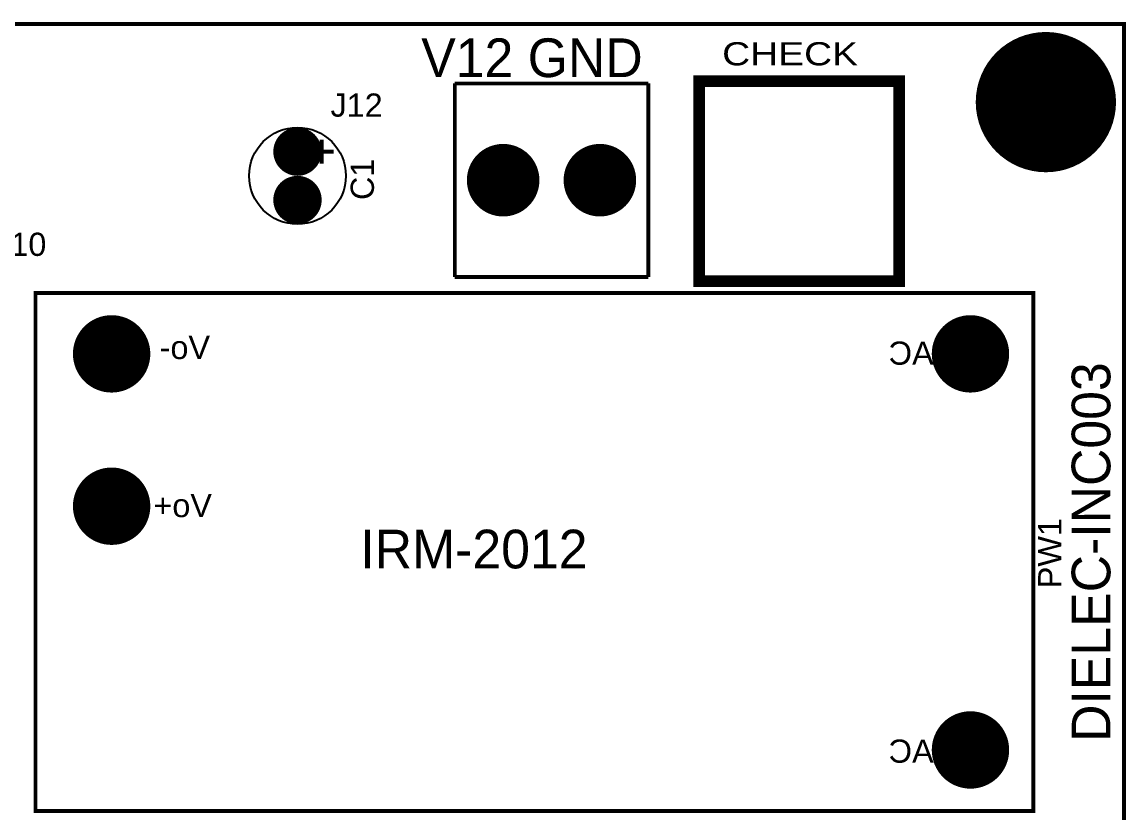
# Model space of a CAD drawing. Header units: inches. Extents: x -2.58 to 2.58, y -1.87 to 1.87.
# Drawn here: x 0.301 to 2.583, y 0.237 to 1.872 of the extents above; entities that cross this region are included whole.
import ezdxf

# ---------------------------------------------------------------- set-up
doc = ezdxf.new("R2010")
doc.units = ezdxf.units.IN
doc.layers.get('0').update_dxf_attribs({"linetype": 'CONTINUOUS'})

# ---------------------------------------------------------------- blocks, each defined once
blk = doc.blocks.new('EPAD')
at = {"const_width": 0.5}
blk.add_lwpolyline([(-0.25, 0, 1), (0.25, 0, 1)], format="xyb", close=True, dxfattribs=at)

msp = doc.modelspace()

# ---------------------------------------------------------------- linework, layer by layer
for points, const_width in [([(-2.57874, -1.86811), (2.57874, -1.86811), (2.57874, 1.86811), (-2.57874, 1.86811), (-2.57874, -1.86811)], 0.008), ([(-2.57874, -1.86811), (2.57874, -1.86811), (2.57874, 1.86811), (-2.57874, 1.86811), (-2.57874, -1.86811)], 0.008), ([(-2.57874, -1.86811), (2.57874, -1.86811), (2.57874, 1.86811), (-2.57874, 1.86811), (-2.57874, -1.86811)], 0.008), ([(1.700724, 1.336551), (2.11411, 1.336551), (2.11411, 1.749937), (1.700724, 1.749937), (1.700724, 1.336551)], 0.024), ([(1.700724, 1.336551), (2.11411, 1.336551), (2.11411, 1.749937), (1.700724, 1.749937), (1.700724, 1.336551)], 0.024), ([(1.700724, 1.336551), (2.11411, 1.336551), (2.11411, 1.749937), (1.700724, 1.749937), (1.700724, 1.336551)], 0.024), ([(1.195213, 1.745213), (1.195213, 1.345213)], 0.008), ([(1.195213, 1.745213), (1.595213, 1.745213)], 0.008), ([(1.195213, 1.745213), (1.195213, 1.345213)], 0.008), ([(1.195213, 1.745213), (1.595213, 1.745213)], 0.008), ([(1.195213, 1.745213), (1.195213, 1.345213)], 0.008), ([(1.195213, 1.745213), (1.595213, 1.745213)], 0.008), ([(1.595213, 1.745213), (1.595213, 1.345213)], 0.008), ([(1.595213, 1.745213), (1.595213, 1.345213)], 0.008), ([(1.595213, 1.745213), (1.595213, 1.345213)], 0.008), ([(0.920016, 1.629268), (0.920016, 1.579268)], 0.008), ([(0.920016, 1.629268), (0.920016, 1.579268)], 0.008), ([(0.920016, 1.629268), (0.920016, 1.579268)], 0.008), ([(0.945016, 1.604268), (0.895016, 1.604268)], 0.008), ([(0.945016, 1.604268), (0.895016, 1.604268)], 0.008), ([(0.945016, 1.604268), (0.895016, 1.604268)], 0.008), ([(1.195213, 1.345213), (1.595213, 1.345213)], 0.008), ([(1.195213, 1.345213), (1.595213, 1.345213)], 0.008), ([(1.195213, 1.345213), (1.595213, 1.345213)], 0.008), ([(0.328283, 0.241276), (2.391276, 0.241276), (2.391276, 1.312142), (0.328283, 1.312142), (0.328283, 0.241276)], 0.008), ([(0.328283, 0.241276), (2.391276, 0.241276), (2.391276, 1.312142), (0.328283, 1.312142), (0.328283, 0.241276)], 0.008), ([(0.328283, 0.241276), (2.391276, 0.241276), (2.391276, 1.312142), (0.328283, 1.312142), (0.328283, 0.241276)], 0.008)]:
    msp.add_lwpolyline(points, dxfattribs=dict(const_width=const_width))
for centre, radius in [((2.41726, 1.70663), 0.03), ((0.870016, 1.554268), 0.1), ((0.870016, 1.554268), 0.1), ((0.870016, 1.554268), 0.1), ((0.870016, 1.604268), 0.025), ((1.295213, 1.545213), 0.03), ((1.495213, 1.545213), 0.03), ((0.870016, 1.504268), 0.025), ((0.485764, 1.186157), 0.03), ((2.261354, 1.186157), 0.03), ((0.485764, 0.871197), 0.03), ((2.261354, 0.36726), 0.03)]:
    msp.add_circle(centre, radius)

# ---------------------------------------------------------------- block references
for p, xscale, yscale in [((2.41726, 1.70663), 0.29, 0.29), ((2.41726, 1.70663), 0.25, 0.25), ((0.870016, 1.604268), 0.1, 0.1), ((0.870016, 1.604268), 0.08, 0.08), ((1.295213, 1.545213), 0.15, 0.15), ((1.295213, 1.545213), 0.12, 0.12), ((1.495213, 1.545213), 0.15, 0.15), ((1.495213, 1.545213), 0.12, 0.12), ((0.870016, 1.504268), 0.1, 0.1), ((0.870016, 1.504268), 0.08, 0.08), ((0.485764, 1.186157), 0.16, 0.16), ((2.261354, 1.186157), 0.16, 0.16), ((0.485764, 1.186157), 0.13, 0.13), ((2.261354, 1.186157), 0.13, 0.13), ((0.485764, 0.871197), 0.16, 0.16), ((0.485764, 0.871197), 0.13, 0.13), ((2.261354, 0.36726), 0.16, 0.16), ((2.261354, 0.36726), 0.13, 0.13)]:
    msp.add_blockref('EPAD', p, dxfattribs=dict(xscale=xscale, yscale=yscale))

# ---------------------------------------------------------------- texts
for s, p in [('V12 GND', (1.125921, 1.758362)), ('V12 GND', (1.125921, 1.758362)), ('V12 GND', (1.125921, 1.758362)), ('IRM-2012', (0.999937, 0.742614)), ('IRM-2012', (0.999937, 0.742614)), ('IRM-2012', (0.999937, 0.742614))]:
    msp.add_text(s, height=0.08).set_placement(p)
for s, width, p in [('CHECK', 1.25, (1.747969, 1.782551)), ('CHECK', 1.25, (1.747969, 1.782551)), ('CHECK', 1.25, (1.747969, 1.782551)), ('J12', 1.041667, (0.938323, 1.676472)), ('J12', 1.041667, (0.938323, 1.676472)), ('J12', 1.041667, (0.938323, 1.676472)), ('J10', 1.041667, (0.243047, 1.388677)), ('J10', 1.041667, (0.243047, 1.388677)), ('J10', 1.041667, (0.243047, 1.388677))]:
    msp.add_text(s, height=0.048, dxfattribs=dict(width=width)).set_placement(p)
at = {"width": 1.041667}
for s, p in [('C1', (1.028016, 1.504268)), ('C1', (1.028016, 1.504268)), ('C1', (1.028016, 1.504268)), ('PW1', (2.449276, 0.701709)), ('PW1', (2.449276, 0.701709)), ('PW1', (2.449276, 0.701709))]:
    msp.add_text(s, height=0.048, rotation=90, dxfattribs=at).set_placement(p)
at = {"text_generation_flag": 2, "width": 1.041667}
for s, p in [('Vo-', (0.689205, 1.175457)), ('Vo-', (0.689205, 1.175457)), ('Vo-', (0.689205, 1.175457)), ('AC', (2.185268, 1.163646)), ('AC', (2.185268, 1.163646)), ('AC', (2.185268, 1.163646)), ('Vo+', (0.693142, 0.848685)), ('Vo+', (0.693142, 0.848685)), ('Vo+', (0.693142, 0.848685)), ('AC', (2.185268, 0.340811)), ('AC', (2.185268, 0.340811)), ('AC', (2.185268, 0.340811))]:
    msp.add_text(s, height=0.048, dxfattribs=at).set_placement(p)
msp.add_text('DIELEC-INC003', height=0.08, rotation=90).set_placement((2.550567, 0.383956))
msp.add_text('DIELEC-INC003', height=0.08, rotation=90).set_placement((2.550567, 0.383956))
msp.add_text('DIELEC-INC003', height=0.08, rotation=90).set_placement((2.550567, 0.383956))

doc.saveas('drawing.dxf')
